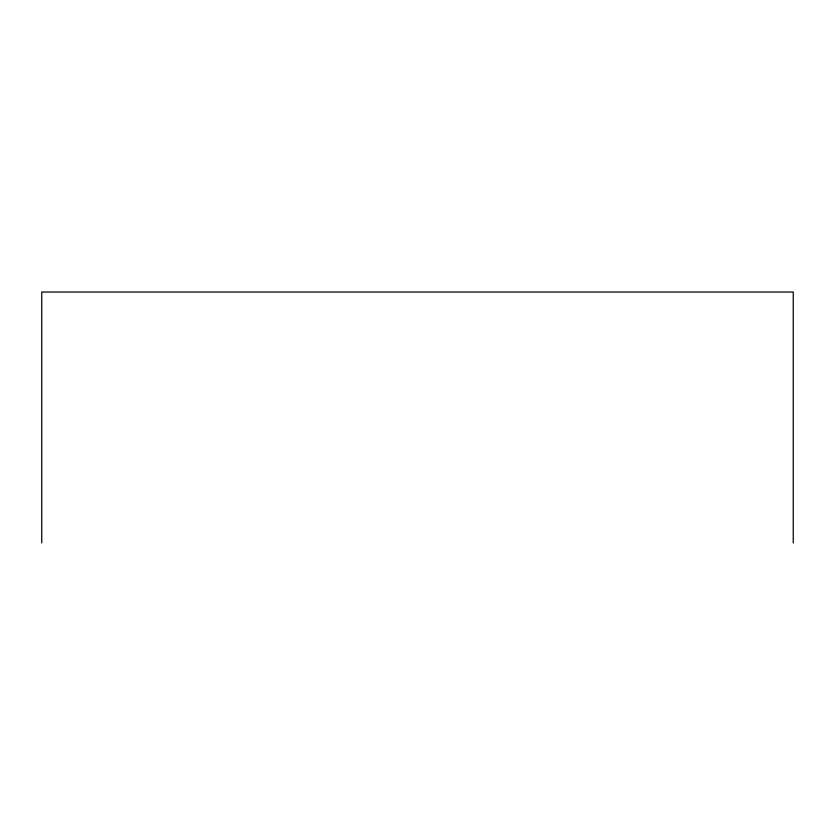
<?xml version="1.0" encoding="UTF-8"?>
<svg xmlns="http://www.w3.org/2000/svg" width="835" height="835" viewBox="0 0 835 835"><rect width="100%" height="100%" fill="white"/><g stroke="black" fill="none" stroke-linecap="round" stroke-linejoin="round"><path stroke-width="1.25" d="M793.25 542.959L793.25 292.041L41.75 292.041L41.75 542.959"/></g></svg>
